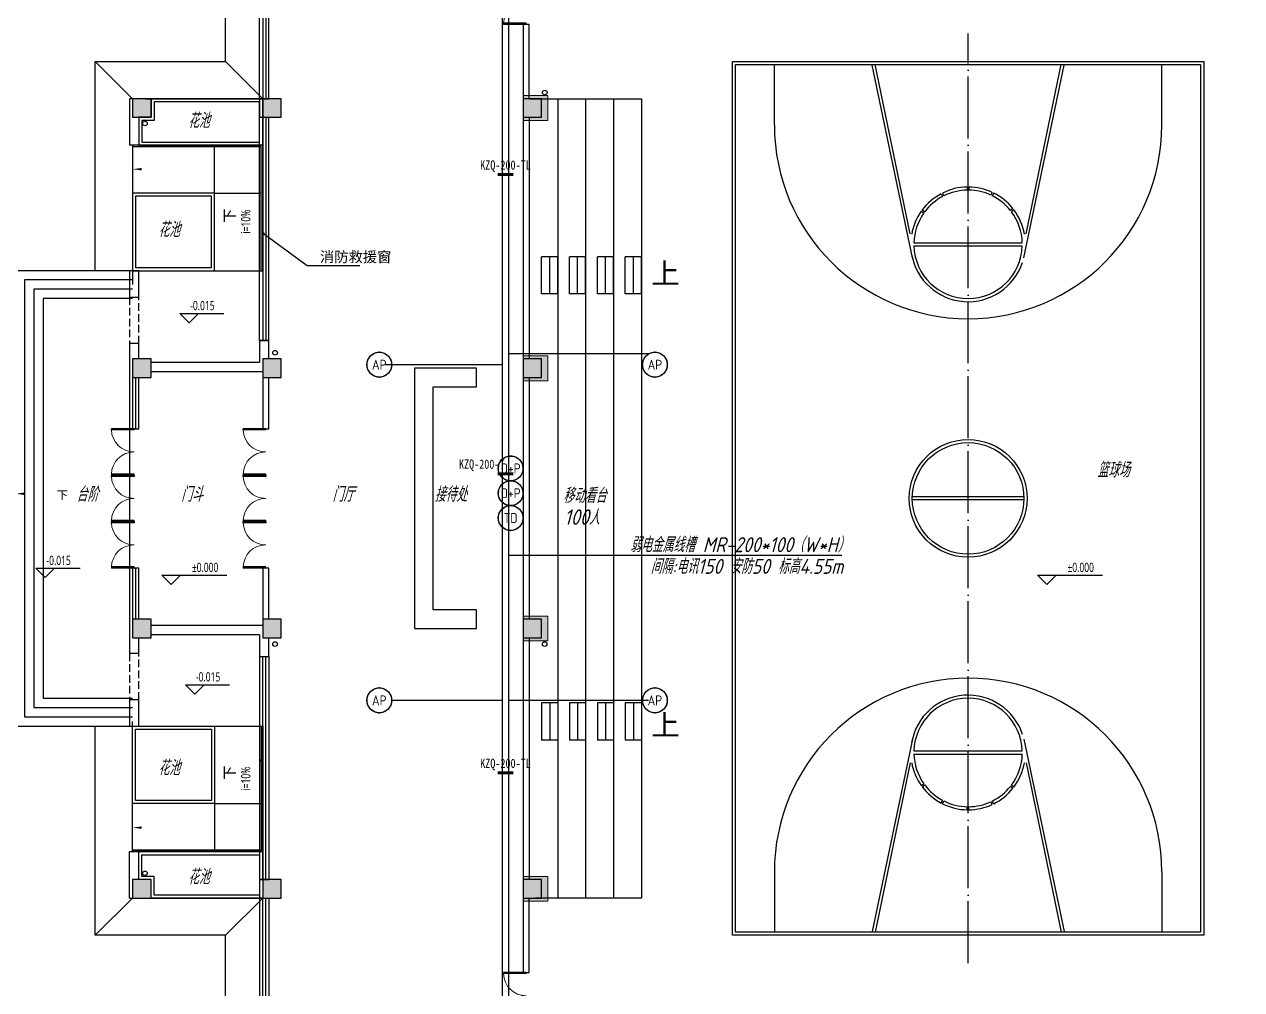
# Model space of a CAD drawing. Extents: x 9734459 to 9908434, y 5249905 to 5598782.
# Drawn here: x 9762607 to 9801883, y 5274171 to 5305325 of the extents above; entities that cross this region are included whole.
import ezdxf
from ezdxf.enums import TextEntityAlignment as Align

# ---------------------------------------------------------------- set-up
doc = ezdxf.new("R2010")
doc.units = 0
doc.header["$LTSCALE"] = 1000
doc.header["$MEASUREMENT"] = 0
doc.linetypes.add('DASH', pattern=[0.35, 0.25, -0.1])
doc.linetypes.add('DOTE', pattern=[2.42, 2, -0.2, 0.02, -0.2])
for name, color, linetype in [('1-建筑底图', 8, 'Continuous'), ('CABLETRAY_PDS', 5, 'Continuous'), ('EQUIP-通讯', 3, 'Continuous'), ('PUB_HATCH', 8, 'Continuous'), ('TEL_LEAD', 3, 'Continuous'), ('WIRE-通讯', 4, 'Continuous'), ('体育设施', 7, 'Continuous'), ('抗震支吊架', 2, 'Continuous')]:
    doc.layers.add(name, color=color, linetype=linetype)
doc.layers.add('15101', color=5, linetype='Continuous', lineweight=18)
doc.styles.add('_TCH_DIM', font='')
doc.styles.add('_TEL_ATTDEF', font='GBENOR', dxfattribs={"width": 0.8, "height": 3, "bigfont": 'GBCBIG'})
doc.styles.add('_TEL_DIM', font='SIMPLEX', dxfattribs={"width": 0.8, "height": 3.5, "bigfont": 'HZTXT'})
doc.styles.add('kzcad', font='', dxfattribs={"width": 0.8})
doc.styles.get("Standard").update_dxf_attribs({"font": 'gbeitc.shx', "bigfont": 'gbcbig.shx'})
doc.styles.add('黑体', font='')
doc.styles.get('_TCH_DIM').set_extended_font_data('Microsoft YaHei')
doc.styles.get('kzcad').set_extended_font_data('SimSun')
doc.styles.get('黑体').set_extended_font_data('SimHei')

# ---------------------------------------------------------------- blocks, each defined once
blk = doc.blocks.new('$equip$00003217')
at = {"const_width": 0.05}
blk.add_lwpolyline([(0, 0.5, -1), (0, -0.5, -1), (0, 0.5, 0.021884)], format="xyb", dxfattribs=at)
blk.add_circle((0, 0), 0.5)
for p in [(0, 0.5), (-0.5, 0), (0.5, 0), (0, -0.5)]:
    blk.add_point(p)
at = {"color": 7, "style": '_TEL_ATTDEF'}
blk.add_attdef('$TEXT$', text='', height=0.4, dxfattribs=at).set_placement((0, 0), align=Align.MIDDLE_CENTER)
at = {"color": 7, "style": '_TEL_DIM', "flags": 1}
for tag in ['A', 'REMARK']:
    blk.add_attdef(tag, text='', height=0.00002, dxfattribs=at).set_placement((0, 0), align=Align.MIDDLE_CENTER)
blk = doc.blocks.new('$equip$00003210')
at = {"const_width": 0.05}
blk.add_lwpolyline([(0, 0.5, -1), (0, -0.5, -1), (0, 0.5, 0.021884)], format="xyb", dxfattribs=at)
blk.add_circle((0, 0), 0.5)
for p in [(0, 0.5), (-0.495, 0.071), (0.495, 0.07), (0.039, -0.499)]:
    blk.add_point(p)
at = {"color": 7, "style": '_TEL_ATTDEF'}
blk.add_attdef('$TEXT$', text='', height=0.4, dxfattribs=at).set_placement((0, 0), align=Align.MIDDLE_CENTER)
at = {"color": 7, "style": '_TEL_DIM', "flags": 1}
for tag in ['A', 'REMARK']:
    blk.add_attdef(tag, text='', height=0.00002, dxfattribs=at).set_placement((0, 0), align=Align.MIDDLE_CENTER)
blk = doc.blocks.new('$equip$00003209')
at = {"const_width": 0.05}
blk.add_lwpolyline([(0, 0.5, -1), (0, -0.5, -1), (0, 0.5, 0.021884)], format="xyb", dxfattribs=at)
blk.add_circle((0, 0), 0.5)
for p in [(0, 0.5), (-0.5, 0), (0.5, 0), (0, -0.5)]:
    blk.add_point(p)
at = {"color": 7, "style": '_TEL_ATTDEF'}
blk.add_attdef('$TEXT$', text='', height=0.4, dxfattribs=at).set_placement((0, 0), align=Align.MIDDLE_CENTER)
at = {"color": 7, "style": '_TEL_DIM', "flags": 1}
for tag in ['A', 'REMARK']:
    blk.add_attdef(tag, text='', height=0.00002, dxfattribs=at).set_placement((0, 0), align=Align.MIDDLE_CENTER)
blk = doc.blocks.new('zhuzi')
at = {"layer": '15101'}
h = blk.add_hatch(color=256, dxfattribs=at)
h.dxf.hatch_style = 1
h.paths.add_polyline_path([(50957, 5262), (51657, 5262), (51657, 5962), (50957, 5962)])
h.paths.add_polyline_path([(42757, 5162), (43557, 5162), (43557, 5962), (42757, 5962)])
h.paths.add_polyline_path([(34407, 5262), (35107, 5262), (35107, 5962), (34407, 5962)])
h.paths.add_polyline_path([(26007, 5262), (26707, 5262), (26707, 5962), (26007, 5962)])
h.paths.add_polyline_path([(17857, 5162), (18657, 5162), (18657, 5962), (17857, 5962)])
h.paths.add_polyline_path([(59457, 2362), (60057, 2362), (60057, 2962), (59457, 2962)])
h.paths.add_polyline_path([(51057, 2362), (51657, 2362), (51657, 2962), (51057, 2962)])
h.paths.add_polyline_path([(17857, 2362), (18457, 2362), (18457, 2962), (17857, 2962)])
h.paths.add_polyline_path([(9457, 2362), (10057, 2362), (10057, 2962), (9457, 2962)])
h.paths.add_polyline_path([(59457, -2838), (60057, -2838), (60057, -2238), (59457, -2238)])
h.paths.add_polyline_path([(50957, -2888), (51657, -2888), (51657, -2188), (50957, -2188)])
h.paths.add_polyline_path([(42757, -2938), (43557, -2938), (43557, -2138), (42757, -2138)])
h.paths.add_polyline_path([(17857, -2938), (18657, -2938), (18657, -2138), (17857, -2138)])
h.paths.add_polyline_path([(9457, -2838), (10057, -2838), (10057, -2238), (9457, -2238)])
h.paths.add_polyline_path([(59457, -11238), (60057, -11238), (60057, -10638), (59457, -10638)])
h.paths.add_polyline_path([(50957, -11288), (51657, -11288), (51657, -10588), (50957, -10588)])
h.paths.add_polyline_path([(42757, -11338), (43557, -11338), (43557, -10538), (42757, -10538)])
h.paths.add_polyline_path([(17857, -11338), (18657, -11338), (18657, -10538), (17857, -10538)])
h.paths.add_polyline_path([(9457, -11238), (10057, -11238), (10057, -10638), (9457, -10638)])
h.paths.add_polyline_path([(5257, -11238), (5857, -11238), (5857, -10638), (5257, -10638)])
h.paths.add_polyline_path([(59457, -19638), (60057, -19638), (60057, -19038), (59457, -19038)])
h.paths.add_polyline_path([(50957, -19688), (51657, -19688), (51657, -18988), (50957, -18988)])
h.paths.add_polyline_path([(42757, -19738), (43557, -19738), (43557, -18938), (42757, -18938)])
h.paths.add_polyline_path([(17857, -19738), (18657, -19738), (18657, -18938), (17857, -18938)])
h.paths.add_polyline_path([(9457, -19638), (10057, -19638), (10057, -19038), (9457, -19038)])
h.paths.add_polyline_path([(5257, -19638), (5857, -19638), (5857, -19038), (5257, -19038)])
h.paths.add_polyline_path([(59457, -28038), (60057, -28038), (60057, -27438), (59457, -27438)])
h.paths.add_polyline_path([(50957, -28088), (51657, -28088), (51657, -27388), (50957, -27388)])
h.paths.add_polyline_path([(42757, -28138), (43557, -28138), (43557, -27338), (42757, -27338)])
h.paths.add_polyline_path([(17857, -28138), (18657, -28138), (18657, -27338), (17857, -27338)])
h.paths.add_polyline_path([(9457, -28038), (10057, -28038), (10057, -27438), (9457, -27438)])
h.paths.add_polyline_path([(5257, -28038), (5857, -28038), (5857, -27438), (5257, -27438)])
h.paths.add_polyline_path([(59457, -36438), (60057, -36438), (60057, -35838), (59457, -35838)])
h.paths.add_polyline_path([(50957, -36488), (51657, -36488), (51657, -35788), (50957, -35788)])
h.paths.add_polyline_path([(42757, -36538), (43557, -36538), (43557, -35738), (42757, -35738)])
h.paths.add_polyline_path([(17857, -36538), (18657, -36538), (18657, -35738), (17857, -35738)])
h.paths.add_polyline_path([(9457, -36438), (10057, -36438), (10057, -35838), (9457, -35838)])
h.paths.add_polyline_path([(5257, -36438), (5857, -36438), (5857, -35838), (5257, -35838)])
h.paths.add_polyline_path([(59457, -44838), (60057, -44838), (60057, -44238), (59457, -44238)])
h.paths.add_polyline_path([(50957, -44888), (51657, -44888), (51657, -44188), (50957, -44188)])
h.paths.add_polyline_path([(42757, -44938), (43557, -44938), (43557, -44138), (42757, -44138)])
h.paths.add_polyline_path([(17857, -44938), (18657, -44938), (18657, -44138), (17857, -44138)])
h.paths.add_polyline_path([(9457, -44838), (10057, -44838), (10057, -44238), (9457, -44238)])
h.paths.add_polyline_path([(59457, -50038), (60057, -50038), (60057, -49438), (59457, -49438)])
h.paths.add_polyline_path([(51057, -50038), (51657, -50038), (51657, -49438), (51057, -49438)])
h.paths.add_polyline_path([(17857, -50038), (18457, -50038), (18457, -49438), (17857, -49438)])
h.paths.add_polyline_path([(9457, -50038), (10057, -50038), (10057, -49438), (9457, -49438)])
h.paths.add_polyline_path([(50957, -53038), (51657, -53038), (51657, -52338), (50957, -52338)])
h.paths.add_polyline_path([(42757, -53038), (43557, -53038), (43557, -52238), (42757, -52238)])
h.paths.add_polyline_path([(34407, -53038), (35107, -53038), (35107, -52338), (34407, -52338)])
h.paths.add_polyline_path([(26007, -53038), (26707, -53038), (26707, -52338), (26007, -52338)])
h.paths.add_polyline_path([(17857, -53038), (18657, -53038), (18657, -52238), (17857, -52238)])
at = {"layer": '15101', "linetype": 'Continuous'}
for points in [[(17857, -11338), (18657, -11338), (18657, -10538), (17857, -10538)], [(5257, -11238), (5857, -11238), (5857, -10638), (5257, -10638)], [(9457, -11238), (10057, -11238), (10057, -10638), (9457, -10638)], [(9457, -11238), (10057, -11238), (10057, -10638), (9457, -10638)], [(5257, -19638), (5857, -19638), (5857, -19038), (5257, -19038)], [(9457, -19638), (10057, -19638), (10057, -19038), (9457, -19038)], [(9457, -19638), (10057, -19638), (10057, -19038), (9457, -19038)], [(17857, -19738), (18657, -19738), (18657, -18938), (17857, -18938)], [(5257, -28038), (5857, -28038), (5857, -27438), (5257, -27438)], [(9457, -28038), (10057, -28038), (10057, -27438), (9457, -27438)], [(9457, -28038), (10057, -28038), (10057, -27438), (9457, -27438)], [(17857, -28138), (18657, -28138), (18657, -27338), (17857, -27338)], [(17857, -36538), (18657, -36538), (18657, -35738), (17857, -35738)], [(5257, -36438), (5857, -36438), (5857, -35838), (5257, -35838)], [(9457, -36438), (10057, -36438), (10057, -35838), (9457, -35838)], [(9457, -36438), (10057, -36438), (10057, -35838), (9457, -35838)]]:
    blk.add_lwpolyline(points, close=True, dxfattribs=at)
blk = doc.blocks.new('A$Cd0cbd1ce')
at = {"layer": '体育设施', "color": 0, "linetype": 'DOTE'}
blk.add_line((7600, 0), (7600, 30000), dxfattribs=at)
at = {"layer": '体育设施', "color": 0}
for p, q in [((100, 29000), (15100, 29000)), ((100, 1000), (100, 29000)), ((1350, 27050), (1350, 29000)), ((5801, 22767), (4502, 28980)), ((5730, 23537), (4600, 29000)), ((9399, 22767), (10698, 28980)), ((9470, 23537), (10600, 29000)), ((13850, 27050), (13850, 29000)), ((15100, 29000), (15100, 1000)), ((6727, 24832), (6774, 24743)), ((6772, 24854), (6815, 24764)), ((7570, 25050), (7570, 24950)), ((7620, 25050), (7620, 24950)), ((8381, 24878), (8334, 24788)), ((8426, 24856), (8380, 24767)), ((9046, 24354), (8966, 24293)), ((6089, 24269), (6169, 24208)), ((6119, 24309), (6199, 24249)), ((9077, 24315), (8997, 24254)), ((9077, 24315), (8997, 24254)), ((5851, 23250), (9349, 23250)), ((5851, 23150), (9349, 23150)), ((9400, 15050), (5802, 15050)), ((9400, 14950), (5802, 14950)), ((5801, 7233), (4502, 1020)), ((9399, 7233), (10698, 1020)), ((5851, 6850), (9349, 6850)), ((5851, 6750), (9349, 6750)), ((5730, 6463), (4600, 1000)), ((9470, 6463), (10600, 1000)), ((6089, 5731), (6169, 5792)), ((6119, 5691), (6199, 5751)), ((9046, 5646), (8966, 5707)), ((9077, 5685), (8997, 5746)), ((6727, 5168), (6774, 5257)), ((6772, 5146), (6815, 5236)), ((8381, 5122), (8334, 5212)), ((8426, 5144), (8380, 5233)), ((7570, 4950), (7570, 5050)), ((7620, 4950), (7620, 5050)), ((1350, 2950), (1350, 1000)), ((13850, 2950), (13850, 1000)), ((15100, 1000), (100, 1000))]:
    blk.add_line(p, q, dxfattribs=at)
blk.add_lwpolyline([(15200, 29100), (15200, 900), (0, 900), (0, 29100)], close=True, dxfattribs=at)
for radius in [1900, 1800]:
    blk.add_circle((7600, 15000), radius, dxfattribs=at)
for centre, radius, start, end in [((7600, 27050), 6250, 180, 0), ((7600, 23200), 1850, 118.1392, 143.1811), ((7600, 23200), 1850, 90.9183, 116.5905), ((7600, 23200), 1750, 90.9745, 116.6429), ((7600, 23200), 1850, 65.0429, 89.3697), ((7600, 23200), 1750, 65.1845, 89.3424), ((7600, 23200), 1750, 38.6618, 63.5374), ((7600, 23200), 1850, 38.5966, 63.4942), ((7600, 23200), 1750, 118.1519, 143.172), ((7600, 23200), 1850, 144.7298, 169.7716), ((7600, 23200), 1750, 144.8368, 178.4082), ((7600, 23200), 1750, 1.5918, 37.0247), ((7600, 23200), 1850, 10.2284, 37.0478), ((7599, 23198), 1849, 190.0502, 341.6686), ((7600, 23200), 1750, 181.5918, 358.4082), ((7600, 2950), 6250, 0, 180), ((7599, 6802), 1849, 18.3314, 169.9498), ((7600, 6800), 1750, 1.5918, 178.4082), ((7600, 6800), 1750, 181.5918, 215.1632), ((7600, 6800), 1750, 322.9753, 358.4082), ((7600, 6800), 1850, 190.2284, 215.2702), ((7600, 6800), 1850, 322.9522, 349.7716), ((7600, 6800), 1850, 216.8189, 241.8608), ((7600, 6800), 1750, 216.828, 241.8481), ((7600, 6800), 1750, 296.4626, 321.3382), ((7600, 6800), 1850, 296.5058, 321.4034), ((7600, 6800), 1850, 243.4095, 269.0817), ((7600, 6800), 1750, 243.3571, 269.0255), ((7600, 6800), 1750, 270.6576, 294.8155), ((7600, 6800), 1850, 270.6303, 294.9571)]:
    blk.add_arc(centre, radius, start, end, dxfattribs=at)
blk = doc.blocks.new('$TCHSYS$WIN2D')
at = {"color": 0}
for p, q in [((-0.5, 0.5), (0.5, 0.5)), ((-0.5, 0.5), (-0.5, -0.5)), ((0.5, 0.5), (0.5, -0.5)), ((0.5, 0.1667), (-0.5, 0.1667)), ((0.5, -0.1667), (-0.5, -0.1667)), ((-0.5, -0.5), (0.5, -0.5))]:
    blk.add_line(p, q, dxfattribs=at)
blk = doc.blocks.new('_FZH')
at = {"color": 0}
blk.add_lwpolyline([(-0.5, -0.5), (0.5, -0.5), (0.5, 0.5), (-0.5, 0.5)], close=True, dxfattribs=at)
at = {"layer": 'PUB_HATCH'}
blk.add_solid([(-0.5, -0.5), (0.5, -0.5), (-0.5, 0.5), (0.5, 0.5)], dxfattribs=at)
blk = doc.blocks.new('$DorLib2D$00000002')
at = {"color": 0}
for p, q in [((-0.5, 0), (-0.5, 0.4875)), ((-0.475, 0.4875), (-0.5, 0.4875)), ((-0.475, 0), (-0.475, 0.4875)), ((0.475, 0), (0.475, 0.4875)), ((0.475, 0.4875), (0.5, 0.4875)), ((0.5, 0), (0.5, 0.4875)), ((-0.5, 0), (-0.475, 0)), ((0.5, 0), (0.475, 0))]:
    blk.add_line(p, q, dxfattribs=at)
at = {"color": 0, "lineweight": 13}
for centre, start, end in [((-0.4875, 0), 0, 88.53072), ((0.4875, 0), 91.46928, 180)]:
    blk.add_arc(centre, 0.4875, start, end, dxfattribs=at)
blk = doc.blocks.new('1-建筑底图')
at = {"layer": '1-建筑底图'}
for p, q in [((8000, 41200), (7800, 41200)), ((7800, 41200), (7800, 38800)), ((8000, 38800), (8000, 41200)), ((-6000, 40000), (-4800, 38800)), ((-1800, 40000), (-600, 38800)), ((-4900, 38800), (-4900, 37300)), ((-4800, 38800), (-4900, 38800)), ((-4380, 38800), (-600, 38800)), ((-600, 38800), (-700, 38800)), ((-700, 38800), (-700, 38500)), ((-700, 38500), (-700, 38200)), ((8920, 38800), (8920, 13000)), ((9820, 38800), (9820, 13000)), ((10720, 38800), (10720, 13000)), ((11620, 38800), (11620, 13000)), ((-4600, 38200), (-4600, 37300)), ((-700, 38200), (-600, 38200)), ((7800, 38200), (7800, 30400)), ((8000, 38200), (8000, 30400)), ((-4600, 37300), (-4900, 37300)), ((-4380, 37300), (-780, 37300)), ((-571.7, 34445.3), (830.1, 33421.8)), ((830.1, 33421.8), (2535, 33421.8)), ((8400, 32500), (8400, 33700)), ((8920, 33700), (8400, 33700)), ((8660, 32500), (8660, 33700)), ((8920, 32500), (8920, 33700)), ((9300, 32500), (9300, 33700)), ((9820, 33700), (9300, 33700)), ((9560, 32500), (9560, 33700)), ((9820, 32500), (9820, 33700)), ((10200, 32500), (10200, 33700)), ((10720, 33700), (10200, 33700)), ((10460, 32500), (10460, 33700)), ((10720, 32500), (10720, 33700)), ((11100, 32500), (11100, 33700)), ((11620, 33700), (11100, 33700)), ((11360, 32500), (11360, 33700)), ((11620, 32500), (11620, 33700)), ((-4900, 33250), (-4900, 32400)), ((-4600, 33250), (-4900, 33250)), ((-4600, 32400), (-4600, 33250)), ((-2150, 33250), (-600, 33250)), ((-4900, 32400), (-4600, 32400)), ((8920, 32500), (8400, 32500)), ((9820, 32500), (9300, 32500)), ((10720, 32500), (10200, 32500)), ((11620, 32500), (11100, 32500)), ((-2974.8, 31570.7), (-3274.8, 31870.7)), ((-3274.8, 31870.7), (-1848.6, 31870.7)), ((-2974.8, 31570.7), (-2674.8, 31870.7)), ((-4600, 30900), (-4900, 30900)), ((-4900, 30900), (-4900, 30100)), ((-4600, 30400), (-4600, 30900)), ((-400, 31000), (-700, 31000)), ((-700, 31000), (-700, 30300)), ((-400, 30400), (-400, 31000)), ((-4200, 30300), (-700, 30300)), ((-4900, 30100), (-4900, 28150)), ((-4200, 30000), (-600, 30000)), ((-4800, 29800), (-4800, 28150)), ((-4700, 29800), (-4700, 28150)), ((-4600, 28150), (-4600, 29800)), ((-600, 29800), (-600, 28150)), ((-400, 28150), (-400, 29800)), ((7800, 29800), (7800, 22000)), ((8000, 29800), (8000, 22000)), ((-4900, 28150), (-4600, 28150)), ((-4900, 28150), (-4900, 26650)), ((-600, 28150), (-400, 28150)), ((-4900, 26650), (-4900, 25150)), ((-4900, 25150), (-4900, 23650)), ((-7614.1, 23346), (-7914.1, 23646)), ((-7914.1, 23646), (-6487.9, 23646)), ((-7614.1, 23346), (-7314.1, 23646)), ((-4600, 23650), (-4900, 23650)), ((-4900, 23650), (-4900, 21700)), ((-4800, 23650), (-4800, 22000)), ((-4700, 23650), (-4700, 22000)), ((-4600, 22000), (-4600, 23650)), ((-400, 23650), (-600, 23650)), ((-600, 23650), (-600, 22000)), ((-400, 22000), (-400, 23650)), ((-3550.7, 23120.1), (-3850.7, 23420.1)), ((-3850.7, 23420.1), (-1756.2, 23420.1)), ((-3550.7, 23120.1), (-3250.7, 23420.1)), ((24700, 23120.1), (24400, 23420.1)), ((24400, 23420.1), (26494.4, 23420.1)), ((24700, 23120.1), (25000, 23420.1)), ((-4900, 21700), (-4900, 20900.4)), ((-600, 21800), (-4200, 21800)), ((-4600, 20900.4), (-4600, 21400)), ((-700, 21500), (-4200, 21500)), ((-700, 21500), (-700, 20800)), ((-400, 20800), (-400, 21400)), ((7800, 21400), (7800, 13600)), ((8000, 21400), (8000, 13600)), ((-4900, 20900.4), (-4600, 20900.4)), ((-700, 20800), (-400, 20800)), ((-2792.4, 19587.7), (-3092.4, 19887.7)), ((-3092.4, 19887.7), (-1666.3, 19887.7)), ((-2792.4, 19587.7), (-2492.4, 19887.7)), ((-4600, 19400.4), (-4900, 19400.4)), ((-4900, 19400.4), (-4900, 18550)), ((-4600, 18550), (-4600, 19400.4)), ((8920, 19300), (8400, 19300)), ((8400, 19300), (8400, 18100)), ((8660, 19300), (8660, 18100)), ((8920, 19300), (8920, 18100)), ((9820, 19300), (9300, 19300)), ((9300, 19300), (9300, 18100)), ((9560, 19300), (9560, 18100)), ((9820, 19300), (9820, 18100)), ((10720, 19300), (10200, 19300)), ((10200, 19300), (10200, 18100)), ((10460, 19300), (10460, 18100)), ((10720, 19300), (10720, 18100)), ((11620, 19300), (11100, 19300)), ((11100, 19300), (11100, 18100)), ((11360, 19300), (11360, 18100)), ((11620, 19300), (11620, 18100)), ((-4900, 18550), (-4600, 18550)), ((-2150, 18550), (-600, 18550)), ((8920, 18100), (8400, 18100)), ((9820, 18100), (9300, 18100)), ((10720, 18100), (10200, 18100)), ((11620, 18100), (11100, 18100)), ((-4900, 13000), (-4900, 14500)), ((-4900, 14500), (-4600, 14500)), ((-4600, 13600), (-4600, 14500)), ((-4380, 14500), (-780, 14500)), ((-600, 13600), (-700, 13600)), ((-700, 13600), (-700, 13300)), ((-6000, 11800), (-4800, 13000)), ((-4900, 13000), (-4800, 13000)), ((-4380, 13000), (-780, 13000)), ((-4380, 13000), (-600, 13000)), ((-1800, 11800), (-600, 13000)), ((-700, 13300), (-700, 13000)), ((-700, 13000), (-600, 13000)), ((7800, 13000), (7800, 10600)), ((8000, 10600), (8000, 13000)), ((7800, 10600), (8000, 10600))]:
    blk.add_line(p, q, dxfattribs=at)
at = {"layer": '1-建筑底图', "linetype": 'DASH'}
for p, q in [((-4900, 32400), (-4900, 30900)), ((-4600, 30900), (-4600, 32400)), ((-4900, 20900.4), (-4900, 19400.4)), ((-4600, 19400.4), (-4600, 20900.4))]:
    blk.add_line(p, q, dxfattribs=at)
at = {"layer": '1-建筑底图'}
for points in [[(-6000, 33250), (-6000, 40000), (-1800, 40000), (-1800, 53600), (6600, 53600), (6600, 56600), (42800, 56600), (42800, 53600), (51200, 53600), (51200, 52400)], [(-4600, 37300), (-600, 37300), (-600, 38800), (-4200, 38800), (-4200, 38200), (-4600, 38200), (-4600, 37300)], [(8020, 38800), (11620, 38800), (11620, 13000), (8200, 13000)], [(-600, 33250), (-600, 37300), (-4800, 37300), (-4800, 35750)], [(-650, 33250), (-650, 37250), (-4800, 37250)], [(-2150, 35750), (-2150, 37250)], [(-2150, 33250), (-2150, 35750), (-4800, 35750), (-4800, 32800)], [(-2150, 35750), (-650, 35750)], [(-4800, 33250), (-8580, 33250), (-8580, 18550), (-4800, 18550)], [(-4800, 32950), (-8280, 32950), (-8280, 18850), (-4800, 18850)], [(-4800, 32650), (-7980, 32650), (-7980, 19150), (-4800, 19150)], [(-4800, 32350), (-7680, 32350), (-7680, 19450), (-4800, 19450)], [(6300, 30100), (4300, 30100), (4300, 21700), (6300, 21700), (6300, 22300), (4900, 22300), (4900, 29500), (6300, 29500), (6300, 30100)], [(51200, -600), (51200, -1800), (42800, -1800), (42800, -4800), (6600, -4800), (6600, -1800), (-1800, -1800), (-1800, 11800), (-6000, 11800), (-6000, 18550)], [(-2150, 18550), (-2150, 16050), (-4800, 16050), (-4800, 18700)], [(-650, 18550), (-650, 14550), (-4800, 14550)], [(-600, 18550), (-600, 14500), (-4800, 14500), (-4800, 16050)], [(-2150, 16050), (-650, 16050)], [(-2150, 16050), (-2150, 14550)], [(-4600, 14500), (-600, 14500), (-600, 13000), (-4200, 13000), (-4200, 13600), (-4600, 13600), (-4600, 14500)]]:
    blk.add_lwpolyline(points, dxfattribs=at)
for points in [[(-4500, 37400), (-700, 37400), (-700, 38700), (-4100, 38700), (-4100, 38100), (-4500, 38100)], [(-4500, 14400), (-700, 14400), (-700, 13100), (-4100, 13100), (-4100, 13700), (-4500, 13700)]]:
    blk.add_lwpolyline(points, close=True, dxfattribs=at)
for points in [[(-1400, 33250, 0, 0, 0), (-1400, 36525, 0, 0, 0), (-4800, 36525, 0, 80, 0), (-4500, 36525, 0, 0, 0)], [(11770, 33100, 0, 0, 0), (10013.3, 33100, 240, 0, 0), (9113.3, 33100, 0, 0, 0)], [(-7347.7, 26050, 0, 0, 0), (-8580, 26050, 0, 80, 0), (-8280, 26050, 0, 0, 0)], [(-1400, 18550, 0, 0, 0), (-1400, 15275, 0, 0, 0), (-4800, 15275, 0, 80, 0), (-4500, 15275, 0, 0, 0)], [(11770, 18700, 0, 0, 0), (10013.3, 18700, 240, 0, 0), (9113.3, 18700, 0, 0, 0)]]:
    blk.add_lwpolyline(points, format="xyseb", dxfattribs=at)
at = {"layer": '1-建筑底图', "linetype": 'Continuous'}
for points in [[(-2150, 35750), (-4800, 35750), (-4800, 33250), (-2150, 33250)], [(-2250, 35650), (-4700, 35650), (-4700, 33350), (-2250, 33350)], [(-2150, 16050), (-4800, 16050), (-4800, 18550), (-2150, 18550)], [(-2250, 16150), (-4700, 16150), (-4700, 18450), (-2250, 18450)]]:
    blk.add_lwpolyline(points, close=True, dxfattribs=at)
at = {"layer": '1-建筑底图', "const_width": 40}
for points in [[(-587.9, 34457.1, 1), (-555.6, 34433.5, 1)], [(-689.8, 17457.4, 1), (-657.5, 17433.8, 1)]]:
    blk.add_lwpolyline(points, format="xyb", close=True, dxfattribs=at)
at = {"layer": '1-建筑底图'}
for centre in [(8500, 39000), (-4400, 38000), (-200, 30600), (-200, 21200), (8500, 21200), (-4400, 13800)]:
    blk.add_circle(centre, 75, dxfattribs=at)
blk.add_blockref('zhuzi', (-10057.3, 49437.6), dxfattribs=at)
at = {"layer": '1-建筑底图', "rotation": 270}
for name, p, xscale, yscale, zscale in [('$TCHSYS$WIN2D', (-550, 42400), -7200, -300, -7200), ('$DorLib2D$00000002', (7900, 41950), 1500, -1500, 200), ('$TCHSYS$WIN2D', (-550, 34600), -7200, -300, -7200), ('$DorLib2D$00000002', (-4750, 27400), -1500, -1500, -1500), ('$DorLib2D$00000002', (-500, 27400), -1500, -1500, -1500), ('$DorLib2D$00000002', (-4750, 25900), -1500, -1500, -1500), ('$DorLib2D$00000002', (-500, 25900), -1500, -1500, -1500), ('$DorLib2D$00000002', (-4750, 24400), -1500, -1500, -1500), ('$DorLib2D$00000002', (-500, 24400), -1500, -1500, -1500), ('$TCHSYS$WIN2D', (-550, 17200), 7200, -300, 7200), ('_FZH', (-4500, 13300), 600, 600, 600), ('$TCHSYS$WIN2D', (-550, 9400), 7200, -300, 7200), ('$DorLib2D$00000002', (7900, 9850), -1500, -1500, 200)]:
    blk.add_blockref(name, p, dxfattribs=dict(at, xscale=xscale, yscale=yscale, zscale=zscale))
at = {"layer": '1-建筑底图', "color": 8}
blk.add_blockref('A$Cd0cbd1ce', (14560, 10900), dxfattribs=at)
at = {"layer": '1-建筑底图', "xscale": 600, "yscale": 600, "zscale": 600}
for p in [(-4500, 38500), (-300, 38500), (8100, 38500), (-4500, 30100), (-300, 30100), (8100, 30100), (-4500, 21700), (-300, 21700), (8100, 21700), (-300, 13300), (8100, 13300)]:
    blk.add_blockref('_FZH', p, dxfattribs=at)
at = {"layer": '1-建筑底图'}
for s, height, p in [('花池', 482.27, (-3010.1, 37853.8)), ('花池', 482.27, (-3970.1, 34335.1)), ('篮球场', 482.27, (26328.1, 26580.5)), ('台阶', 482.27, (-6610.8, 25791.3)), ('门斗', 482.27, (-3235.2, 25791.3)), ('门厅', 482.27, (1647.9, 25791.3)), ('接待处', 482.27, (4946.4, 25791.3)), ('移动看台', 482.27, (9094.6, 25750.9)), ('100', 500, (9127.3, 25047.6)), ('人', 482.3, (9919, 25047.6)), ('花池', 482.27, (-3970.1, 16964.9)), ('花池', 482.27, (-3010.1, 13446.2))]:
    blk.add_text(s, height=height, dxfattribs=at).set_placement(p)
at = {"layer": '1-建筑底图', "style": '_TCH_DIM'}
for rotation, p in [(90.00002, (-1501.3, 34792.6)), (89.99998, (-1501.3, 16817.6))]:
    blk.add_text('下', height=337.6, rotation=rotation, dxfattribs=at).set_placement(p)
at = {"layer": '1-建筑底图', "style": '_TCH_DIM', "width": 0.705882}
for rotation, p in [(90.00002, (-997.5, 34447.5)), (89.99998, (-997.5, 16472.5))]:
    blk.add_text('i=10%', height=297.5, rotation=rotation, dxfattribs=at).set_placement(p)
at = {"layer": '1-建筑底图'}
for s, height, style, p in [('消防救援窗', 337.59, '_TCH_DIM', (1249.7, 33526.8)), ('上', 675.9, '黑体', (11933.7, 32824.7)), ('下', 262.9, '黑体', (-7242.7, 25875)), ('上', 675.9, '黑体', (11933.7, 18250))]:
    blk.add_text(s, height=height, dxfattribs=dict(at, style=style)).set_placement(p)
at = {"layer": '1-建筑底图', "style": '_TCH_DIM', "width": 0.705882}
for s, p in [('-0.015', (-2938.6, 31975.7)), ('-0.015', (-7577.9, 23751)), ('%%P0.000', (-2886.2, 23525.1)), ('%%P0.000', (25364.4, 23525.1)), ('-0.015', (-2756.3, 19992.7))]:
    blk.add_text(s, height=297.5, dxfattribs=at).set_placement(p)

msp = doc.modelspace()

# ---------------------------------------------------------------- linework, layer by layer
at = {"layer": 'CABLETRAY_PDS'}
for p, q in [((9778030, 5271060), (9778030, 5310730)), ((9778230, 5310730), (9778230, 5271060))]:
    msp.add_line(p, q, dxfattribs=at)
at = {"layer": 'TEL_LEAD'}
for p, q in [((9778230, 5288190), (9781938, 5288190)), ((9781938, 5288190), (9788982, 5288190))]:
    msp.add_line(p, q, dxfattribs=at)
at = {"layer": 'WIRE-通讯', "linetype": 'Continuous', "const_width": 50}
for points in [[(9778230, 5294695), (9782766, 5294695)], [(9774259, 5294341), (9778030, 5294341)], [(9774459, 5283508), (9778030, 5283508)], [(9778230, 5283508), (9782752, 5283508)]]:
    msp.add_lwpolyline(points, dxfattribs=at)
at = {"layer": '抗震支吊架', "color": 2, "const_width": 100}
for points in [[(9777880, 5300475), (9778380, 5300475)], [(9777880, 5290820), (9778380, 5290820)], [(9777880, 5281165), (9778380, 5281165)]]:
    msp.add_lwpolyline(points, dxfattribs=at)

# ---------------------------------------------------------------- block references
at = {"layer": '1-建筑底图'}
msp.add_blockref('1-建筑底图', (9770897, 5264125), dxfattribs=at)
at = {"layer": 'EQUIP-通讯', "xscale": 800, "yscale": 800, "zscale": 800}
for name, p, values in [('$equip$00003217', (9774059, 5294341), {'$TEXT$': 'AP'}), ('$equip$00003217', (9782952, 5294341), {'$TEXT$': 'AP'}), ('$equip$00003210', (9778297, 5290993), {'$TEXT$': 'D+P'}), ('$equip$00003210', (9778297, 5290193), {'$TEXT$': 'D+P'}), ('$equip$00003209', (9778297, 5289393), {'$TEXT$': 'TD'}), ('$equip$00003217', (9774059, 5283508), {'$TEXT$': 'AP'}), ('$equip$00003217', (9782952, 5283508), {'$TEXT$': 'AP'})]:
    msp.add_blockref(name, p, dxfattribs=at).add_auto_attribs(values)

# ---------------------------------------------------------------- texts
at = {"layer": 'TEL_LEAD', "color": 7}
for s, p in [('弱电金属线槽 MR-200*100（W*H）', (9782152, 5288290)), ('间隔:电讯150 安防50 标高4.55m ', (9782812, 5287590))]:
    msp.add_text(s, height=482.27, dxfattribs=at).set_placement(p)
at = {"layer": '抗震支吊架', "color": 2, "style": 'kzcad', "width": 0.8}
for s, p in [('KZQ-200-TL', (9778130, 5300635)), ('KZQ-200-T', (9777364, 5290981)), ('KZQ-200-TL', (9778130, 5281325))]:
    msp.add_text(s, height=300, rotation=359.8854, dxfattribs=at).set_placement(p, align=Align.CENTER)

doc.saveas('drawing.dxf')
